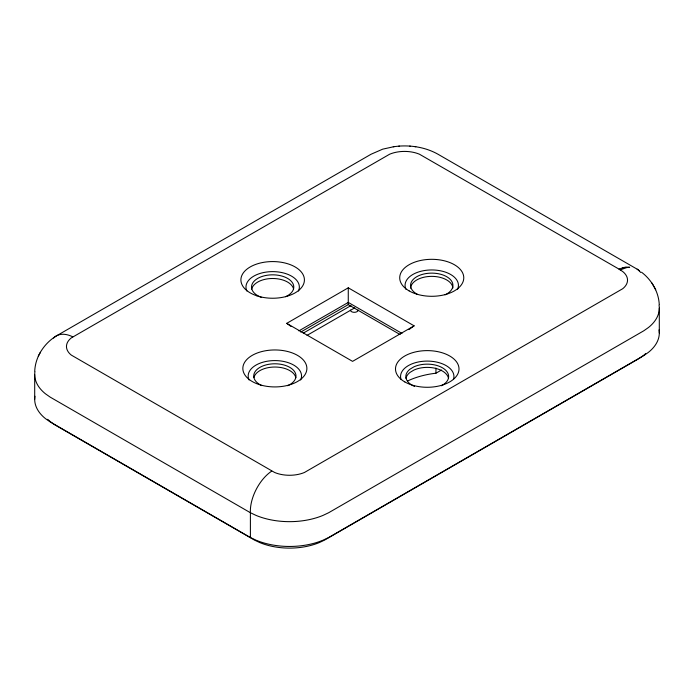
<?xml version="1.0" encoding="UTF-8"?>
<svg xmlns="http://www.w3.org/2000/svg" width="694" height="694" viewBox="0 0 694 694"><rect width="100%" height="100%" fill="white"/><g stroke="black" fill="none" stroke-linecap="round" stroke-linejoin="round"><path stroke-width="1.04" d="M34.735 370.986C35.403 356.872 43.852 343.903 55.615 336.364L371.151 154.198L382.724 149.149L394.157 146.642M38.265 356.143L40.391 352.344M408.94 329.581L414.11 325.833L348.267 287.819L286.726 323.352L291.038 326.458M619.248 269.107L622.483 267.875L623.516 268.483L622.587 267.832L625.867 267.06L629.684 267.268L626.665 267.615L620.306 269.853L419.419 154.198A25.383 14.661 0 0 0 389.664 154.198L71.282 337.909A25.383 14.661 0 0 0 71.282 355.085L274.659 472.493A25.383 14.661 0 0 0 304.414 472.493L622.718 288.721A25.383 14.661 0 0 0 622.718 271.545L619.126 269.168M298.862 330.891L348.267 302.419L401.982 333.424M300.728 332.07L348.267 304.623L400.126 334.569M303.295 333.12L351.008 305.568M307.034 335.384L354.755 307.841M414.11 325.833L352.569 361.366L286.726 323.352M407.742 380.911A64.134 37.025 0 0 1 435.953 373.216L441.479 370.023M398.868 146.13C412.288 145.159 426.125 147.57 437.931 154.198L637.474 269.367A32.41 19.597 -57.5 0 1 640.649 272.464M393.281 146.738L399.31 146.078M414.925 146.642L415.801 146.738M409.772 146.078L410.215 146.13M34.952 396.248A57.151 33 0 0 0 45.544 418.682L50.194 421.935L250.395 537.52L256.043 540.201A57.151 33 0 0 0 323.022 540.201L328.678 537.52L643.806 355.58L648.456 352.318A57.151 33 0 0 0 659.048 329.884M641.525 272.204C651.64 279.89 658.649 291.818 659.265 304.631M651.987 283.1L653.609 285.98M654.052 286.778L655.735 289.788M659.3 308.179L659.3 332.981M435.953 368.072L435.953 373.216M348.267 287.819L348.267 304.623M250.395 537.52L250.395 512.719A32.444 17.81 -62.3 0 1 271.727 471.113M34.7 374.534L34.7 399.345M34.952 371.446A57.151 33 0 0 0 45.544 393.871L50.194 397.133L250.395 512.719L256.043 515.399A57.151 33 0 0 0 323.022 515.399L328.678 512.719L643.806 330.778L648.456 327.516A57.151 33 0 0 0 659.048 305.082M47.713 419.315A51.044 29.469 0 0 0 50.497 421.787L54.713 424.745L254.498 540.088L259.625 542.517A51.044 29.469 0 0 0 319.448 542.517L324.566 540.088L639.287 358.382L643.503 355.423A51.044 29.469 0 0 0 645.637 353.584M53.594 338.065A32.444 19.614 57.5 0 1 72.792 336.859M637.127 269.125A32.436 20.447 -55 0 1 639.235 270.886M358.165 310.018A3.895 2.247 0 0 1 354.356 312.317A3.895 2.247 0 0 1 350.375 310.123M401.071 379.505A26.684 15.407 0 0 1 427.244 361.088A26.684 15.407 0 0 1 453.416 379.505M441.393 385.769A21.401 12.353 0 0 0 443.666 368.575A21.401 12.353 0 0 0 413.954 366.814L410.067 369.13A21.401 12.353 0 0 0 414.483 386.419M253.926 377.545A21.132 12.206 0 0 1 275.015 367.031A21.132 12.206 0 0 1 295.835 377.727M251.705 289.103A21.132 12.206 0 0 1 272.655 278.494A21.132 12.206 0 0 1 293.614 289.103M410.588 288.166A21.176 12.223 0 0 1 431.564 276.368A21.176 12.223 0 0 1 452.896 287.949M405.981 378.308A21.401 12.353 0 0 1 410.067 372.366L413.954 370.049A21.401 12.353 0 0 1 448.411 377.926M246.882 291.02A26.684 15.407 0 0 1 272.655 271.623A26.684 15.407 0 0 1 298.437 291.02M261.612 297.431A21.132 12.206 0 0 1 256.121 279.43A21.132 12.206 0 0 1 287.732 278.476A21.132 12.206 0 0 1 285.529 296.711M405.973 289.346A26.684 15.407 0 0 1 431.746 269.949A26.684 15.407 0 0 1 457.528 289.346M417.58 294.438A21.176 12.223 0 0 1 416.773 276.706A21.176 12.223 0 0 1 447.491 277.175A21.176 12.223 0 0 1 445.071 294.855M249.085 379.982A26.684 15.407 0 0 1 274.859 360.585A26.684 15.407 0 0 1 300.632 379.982M261.872 385.621A21.132 12.206 0 0 1 259.382 367.681A21.132 12.206 0 0 1 290.552 367.82A21.132 12.206 0 0 1 287.602 385.725M404.793 381.908A31.751 18.33 0 0 0 457.919 373.693A31.751 18.33 0 0 0 419.029 351.242A31.751 18.33 0 0 0 404.793 381.908M256.78 295.783A31.751 18.33 0 0 0 304.414 279.908A31.751 18.33 0 0 0 256.78 264.032A31.751 18.33 0 0 0 256.78 295.783M409.104 290.881A32.019 18.486 0 0 0 462.681 282.588A32.019 18.486 0 0 0 423.461 259.946A32.019 18.486 0 0 0 409.104 290.881M258.853 384.45A32.019 18.486 0 0 0 306.878 368.445A32.019 18.486 0 0 0 258.853 352.431A32.019 18.486 0 0 0 258.853 384.45"/></g></svg>
